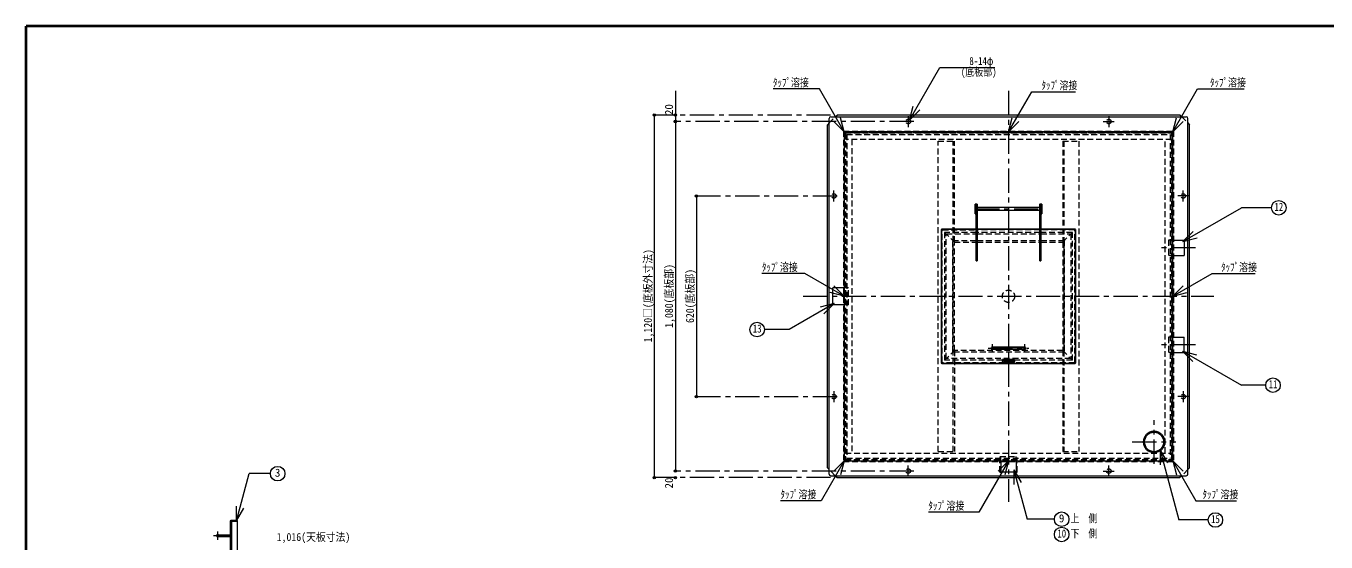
# Model space of a CAD drawing. Units: millimetres at full size, sheet at 1:15; details may follow other scales. Extents: x -3184 to 2891, y -2037 to 2178.
# Drawn here: x -3184 to 835, y 584 to 2178 of the extents above; entities that cross this region are included whole.
import ezdxf
from ezdxf.enums import TextEntityAlignment as Align

# ---------------------------------------------------------------- set-up
doc = ezdxf.new("R2010")
doc.units = ezdxf.units.MM
doc.header["$LTSCALE"] = 15
doc.header["$PDMODE"] = 32
doc.header["$PDSIZE"] = 7.5
doc.linetypes.add('CHAIN1', pattern=[8, 5, -1, 1, -1])
doc.linetypes.add('DASHED1', pattern=[1.8, 1.2, -0.6])
doc.layers.add('0-0', color=7, linetype='Continuous', lineweight=18)
doc.styles.add('ＭＳ ゴシック', font='')
doc.styles.get('ＭＳ ゴシック').set_extended_font_data('MS Gothic')

msp = doc.modelspace()

# ---------------------------------------------------------------- linework, layer by layer
at = {"layer": '0-0', "color": 1, "lineweight": 40}
for p in [(-3184.2, -2037.13), (2890.8, 2177.87)]:
    msp.add_line(p, (-3184.2, 2177.87), dxfattribs=at)
at = {"layer": '0-0'}
for p, q in [((-453.06, 1887.1), (-358.96, 2050.09)), ((-358.96, 2050.09), (-188.8, 2050.09)), ((361.3, 1850.87), (437.88, 1983.52)), ((437.88, 1983.52), (581.39, 1983.52)), ((-453.06, 1887.1), (-441.41, 1930.57)), ((-654.7, 1850.87), (-666.35, 1894.34)), ((-453.06, 1887.1), (-421.24, 1918.92)), ((-146.7, 1850.87), (-135.06, 1894.34)), ((361.3, 1850.87), (372.94, 1894.34)), ((-654.7, 1850.87), (-686.52, 1882.69)), ((-146.7, 1850.87), (-114.88, 1882.69)), ((361.3, 1850.87), (393.12, 1882.69)), ((361.3, 834.87), (361.3, 1850.87)), ((-49.7, 1617.37), (-243.7, 1617.37)), ((-49.7, 1608.37), (-243.7, 1608.37)), ((392.69, 1511.69), (573.83, 1616.27)), ((666.2, 1616.27), (573.83, 1616.27)), ((392.69, 1511.69), (424.51, 1543.51)), ((361.3, 1516.37), (396.3, 1516.37)), ((392.69, 1511.69), (436.15, 1523.34)), ((396.3, 1516.37), (396.3, 1469.37)), ((361.3, 1469.37), (396.3, 1469.37)), ((-775.98, 1412.89), (-909.04, 1412.89)), ((-654.7, 1342.87), (-775.98, 1412.89)), ((-654.7, 1369.37), (-689.7, 1369.37)), ((-689.7, 1316.37), (-689.7, 1369.37)), ((-654.7, 1342.87), (-686.52, 1374.69)), ((361.3, 1342.87), (393.12, 1374.69)), ((-654.7, 1342.87), (-698.17, 1354.52)), ((361.3, 1342.87), (404.76, 1354.52)), ((-685.46, 1320.93), (-728.92, 1309.29)), ((-685.46, 1320.93), (-717.28, 1289.11)), ((-654.7, 1316.37), (-689.7, 1316.37)), ((361.3, 1216.37), (396.3, 1216.37)), ((396.3, 1169.37), (396.3, 1216.37)), ((361.3, 1169.37), (396.3, 1169.37)), ((391.47, 1173.2), (423.29, 1141.38)), ((391.47, 1173.2), (573.24, 1068.26)), ((391.47, 1173.2), (434.94, 1161.56)), ((-161.7, 1148.62), (-131.7, 1148.62)), ((-161.7, 1139.12), (-131.7, 1139.12)), ((648.33, 1068.26), (573.24, 1068.26)), ((322.17, 867.67), (322.17, 822.67)), ((322.17, 867.67), (344.67, 828.7)), ((322.17, 867.67), (380.01, 651.78)), ((-654.7, 834.87), (-686.52, 803.05)), ((-654.7, 834.87), (-666.35, 791.4)), ((-654.7, 834.87), (361.3, 834.87)), ((-146.7, 834.87), (-238.45, 675.96)), ((-146.7, 834.87), (-178.52, 803.05)), ((-170.2, 834.87), (-170.2, 799.87)), ((-146.7, 834.87), (-158.35, 791.4)), ((-130.46, 806.88), (-107.96, 767.91)), ((-130.46, 806.88), (-130.46, 761.88)), ((-130.46, 806.88), (-89.5, 654)), ((-123.2, 834.87), (-123.2, 799.87)), ((361.3, 834.87), (372.94, 791.4)), ((361.3, 834.87), (432.82, 710.99)), ((361.3, 834.87), (393.12, 803.05)), ((-2533.68, 649.42), (-2494.7, 794.9)), ((-2428.66, 794.9), (-2494.7, 794.9)), ((-123.2, 799.87), (-170.2, 799.87)), ((-2533.68, 649.42), (-2533.68, 694.42)), ((-2533.68, 649.42), (-2511.18, 688.39)), ((432.82, 710.99), (558.12, 710.99)), ((-2551.7, 637.12), (-2551.7, 646.62)), ((-2549.4, 646.62), (-2549.4, 637.12)), ((-238.45, 675.96), (-394.25, 675.96)), ((-4.99, 654), (-89.5, 654)), ((470.29, 651.78), (380.01, 651.78)), ((-2591.7, 606.37), (-2551.7, 606.37)), ((-2591.7, 600.37), (-2551.7, 600.37))]:
    msp.add_line(p, q, dxfattribs=at)
at = {"layer": '0-0', "color": 4, "lineweight": 9}
for p, q in [((-1176.7, 1977.87), (-1176.7, 802.87)), ((-1241.7, 1902.87), (-1241.7, 782.87)), ((-701.2, 793.37), (-701.2, 1892.37)), ((-696.2, 1897.37), (402.8, 1897.37)), ((-682.2, 1897.37), (-676.7, 1902.87)), ((383.3, 1902.87), (-676.7, 1902.87)), ((388.8, 1897.37), (383.3, 1902.87)), ((407.8, 793.37), (407.8, 1892.37)), ((-701.2, 1878.37), (-706.7, 1872.87)), ((-706.7, 812.87), (-706.7, 1872.87)), ((407.8, 1878.37), (413.3, 1872.87)), ((413.3, 812.87), (413.3, 1872.87)), ((-1111.7, 1652.87), (-1111.7, 1032.87)), ((-161.7, 1145.37), (-166.21, 1145.37)), ((-127.19, 1145.37), (-131.7, 1145.37)), ((-701.2, 807.37), (-706.7, 812.87)), ((407.8, 807.37), (413.3, 812.87)), ((-696.2, 788.37), (402.8, 788.37)), ((-682.2, 788.37), (-676.7, 782.87)), ((-676.7, 782.87), (383.3, 782.87)), ((388.8, 788.37), (383.3, 782.87)), ((-2531.7, 648.07), (-2531.7, 237.67))]:
    msp.add_line(p, q, dxfattribs=at)
at = {"layer": '0-0', "color": 4, "linetype": 'CHAIN1', "lineweight": 9}
for p, q in [((-146.7, 1977.87), (-146.7, 707.87)), ((-696.7, 1902.87), (-1241.7, 1902.87)), ((-456.7, 1899.87), (-456.7, 1865.87)), ((163.3, 1899.87), (163.3, 1865.87)), ((-439.7, 1882.87), (-1176.7, 1882.87)), ((146.3, 1882.87), (180.3, 1882.87)), ((-1111.7, 1652.87), (-669.7, 1652.87)), ((-686.7, 1635.87), (-686.7, 1669.87)), ((410.3, 1652.87), (376.3, 1652.87)), ((393.3, 1635.87), (393.3, 1669.87)), ((-249.7, 1612.87), (-43.7, 1612.87)), ((431.3, 1492.87), (313.3, 1492.87)), ((-781.7, 1342.87), (488.3, 1342.87)), ((-209.7, 1182.37), (-83.7, 1182.37)), ((-196.7, 1169.37), (-196.7, 1195.37)), ((-96.7, 1169.37), (-96.7, 1195.37)), ((431.3, 1192.87), (313.3, 1192.87)), ((-686.7, 1049.87), (-686.7, 1015.87)), ((393.3, 1049.87), (393.3, 1015.87)), ((-1111.7, 1032.87), (-669.7, 1032.87)), ((410.3, 1032.87), (376.3, 1032.87)), ((303.3, 825.37), (303.3, 960.37)), ((235.8, 892.87), (370.8, 892.87)), ((-456.7, 785.87), (-456.7, 819.87)), ((163.3, 785.87), (163.3, 819.87)), ((-696.7, 782.87), (-1241.7, 782.87)), ((-439.7, 802.87), (-1176.7, 802.87)), ((146.3, 802.87), (180.3, 802.87)), ((-2604.7, 603.37), (-2551.7, 603.37)), ((-2591.7, 616.37), (-2591.7, 590.37))]:
    msp.add_line(p, q, dxfattribs=at)
at = {"layer": '0-0', "color": 4, "linetype": 'DASHED1', "lineweight": 9}
for p, q in [((-701.2, 1878.37), (-682.2, 1897.37)), ((388.8, 1897.37), (407.8, 1878.37)), ((-657.2, 1853.37), (-657.2, 832.37)), ((-657.2, 1853.37), (363.8, 1853.37)), ((363.8, 1853.37), (363.8, 832.37)), ((-651.5, 1847.67), (-651.5, 838.07)), ((358.1, 1847.67), (-651.5, 1847.67)), ((-651.2, 1847.37), (-651.2, 838.37)), ((-651.2, 1847.37), (357.8, 1847.37)), ((357.8, 1827.37), (-651.2, 1827.37)), ((-646.7, 1842.87), (-646.7, 842.87)), ((-646.7, 1842.87), (353.3, 1842.87)), ((-631.2, 1827.37), (-631.2, 858.37)), ((-364.2, 1822.37), (-314.2, 1822.37)), ((-364.2, 863.37), (-364.2, 1822.37)), ((-318.2, 863.37), (-318.2, 1822.37)), ((-314.2, 1510.37), (-314.2, 1822.37)), ((20.8, 1822.37), (70.8, 1822.37)), ((20.8, 1822.37), (20.8, 1510.37)), ((24.8, 1822.37), (24.8, 863.37)), ((70.8, 1822.37), (70.8, 863.37)), ((337.8, 858.37), (337.8, 1827.37)), ((353.3, 1842.87), (353.3, 842.87)), ((357.8, 1847.37), (357.8, 838.37)), ((358.1, 838.07), (358.1, 1847.67)), ((-249.7, 1617.37), (-243.7, 1617.37)), ((-249.7, 1608.37), (-243.7, 1608.37)), ((-49.7, 1617.37), (-43.7, 1617.37)), ((-49.7, 1608.37), (-43.7, 1608.37)), ((348.3, 1516.37), (348.3, 1469.37)), ((361.3, 1516.37), (348.3, 1516.37)), ((361.3, 1469.37), (348.3, 1469.37)), ((-641.7, 1369.37), (-654.7, 1369.37)), ((-641.7, 1316.37), (-641.7, 1369.37)), ((-641.7, 1316.37), (-654.7, 1316.37)), ((-314.2, 1175.37), (-314.2, 863.37)), ((361.3, 1169.37), (348.3, 1169.37)), ((-651.2, 858.37), (357.8, 858.37)), ((-364.2, 863.37), (-314.2, 863.37)), ((-173.2, 799.87), (-173.2, 847.87)), ((-173.2, 847.87), (-120.2, 847.87)), ((-170.2, 834.87), (-170.2, 847.87)), ((-123.2, 834.87), (-123.2, 847.87)), ((-120.2, 799.87), (-120.2, 847.87)), ((-682.2, 788.37), (-701.2, 807.37)), ((-657.2, 832.37), (363.8, 832.37)), ((-651.5, 838.07), (358.1, 838.07)), ((-651.2, 838.37), (357.8, 838.37)), ((-646.7, 842.87), (353.3, 842.87)), ((407.8, 807.37), (388.8, 788.37)), ((-173.2, 799.87), (-170.2, 799.87)), ((-123.2, 799.87), (-120.2, 799.87))]:
    msp.add_line(p, q, dxfattribs=at)
at = {"layer": '0-0', "color": 5, "lineweight": 25}
for p, q in [((-249.7, 1597.87), (-249.7, 1627.87)), ((-243.7, 1627.87), (-249.7, 1627.87)), ((-246.7, 1452.87), (-246.7, 1627.87)), ((-243.7, 1452.87), (-243.7, 1627.87)), ((-46.7, 1452.87), (-46.7, 1627.87)), ((-43.7, 1597.87), (-43.7, 1627.87)), ((-246.7, 1597.87), (-249.7, 1597.87)), ((-46.7, 1597.87), (-43.7, 1597.87)), ((-354.2, 1548.07), (-354.2, 1137.67)), ((-351.9, 1550.37), (-246.7, 1550.37)), ((-243.5, 1550.37), (-49.9, 1550.37)), ((58.5, 1550.37), (-46.7, 1550.37)), ((60.8, 1548.07), (60.8, 1137.67)), ((-243.7, 1492.87), (-246.7, 1492.87)), ((-49.7, 1492.87), (-46.7, 1492.87)), ((-246.7, 1452.87), (-243.7, 1452.87)), ((-49.7, 1452.87), (-46.7, 1452.87)), ((-196.7, 1185.37), (-96.7, 1185.37)), ((-196.7, 1179.37), (-96.7, 1179.37)), ((58.5, 1135.37), (-351.9, 1135.37)), ((-161.7, 1145.37), (-131.7, 1145.37)), ((-161.7, 1142.37), (-161.7, 1145.37)), ((-161.7, 1142.37), (-131.7, 1142.37)), ((-131.7, 1142.37), (-131.7, 1145.37)), ((-2551.7, 646.62), (-2551.7, 648.07)), ((-2551.7, 646.62), (-2549.4, 646.62)), ((-2549.4, 650.37), (-2531.7, 650.37)), ((-2549.4, 646.92), (-2549.4, 646.62)), ((-2551.7, 637.12), (-2549.4, 637.12)), ((-2551.7, 237.67), (-2551.7, 637.12)), ((-2549.4, 637.12), (-2549.4, 238.82))]:
    msp.add_line(p, q, dxfattribs=at)
at = {"layer": '0-0', "linetype": 'DASHED1'}
for p, q in [((-351.9, 1138.82), (-351.9, 1546.92)), ((-350.75, 1548.07), (-246.7, 1548.07)), ((-344.2, 1540.37), (-314.2, 1510.37)), ((-246.7, 1540.37), (-344.2, 1540.37)), ((-344.2, 1540.37), (-344.2, 1145.37)), ((-339.2, 1150.37), (-339.2, 1535.37)), ((-339.2, 1535.37), (-246.7, 1535.37)), ((-49.9, 1548.07), (-243.5, 1548.07)), ((-49.9, 1540.37), (-243.5, 1540.37)), ((-243.5, 1535.37), (-49.9, 1535.37)), ((57.35, 1548.07), (-46.7, 1548.07)), ((50.8, 1540.37), (-46.7, 1540.37)), ((-46.7, 1535.37), (45.8, 1535.37)), ((20.8, 1510.37), (50.8, 1540.37)), ((45.8, 1535.37), (45.8, 1150.37)), ((50.8, 1145.37), (50.8, 1540.37)), ((58.5, 1138.82), (58.5, 1546.92)), ((-319.2, 1170.37), (-319.2, 1515.37)), ((-319.2, 1515.37), (-246.7, 1515.37)), ((-314.2, 1510.37), (-246.7, 1510.37)), ((-314.2, 1175.37), (-314.2, 1510.37)), ((-243.5, 1515.37), (-49.9, 1515.37)), ((-243.5, 1510.37), (-49.9, 1510.37)), ((-46.7, 1515.37), (25.8, 1515.37)), ((-46.7, 1510.37), (20.8, 1510.37)), ((20.8, 1510.37), (20.8, 1175.37)), ((25.8, 1515.37), (25.8, 1170.37)), ((-344.2, 1145.37), (-314.2, 1175.37)), ((25.8, 1170.37), (-319.2, 1170.37)), ((20.8, 1175.37), (-314.2, 1175.37)), ((20.8, 1175.37), (50.8, 1145.37)), ((57.35, 1137.67), (-350.75, 1137.67)), ((-166.21, 1145.37), (-344.2, 1145.37)), ((45.8, 1150.37), (-339.2, 1150.37)), ((-152.7, 1145.37), (-152.7, 1142.37)), ((-140.7, 1145.37), (-140.7, 1142.37)), ((50.8, 1145.37), (-127.19, 1145.37))]:
    msp.add_line(p, q, dxfattribs=at)
at = {"layer": '0-0'}
for points in [[(-654.7, 1850.87), (-731.29, 1983.52), (-874.8, 1983.52)], [(-146.7, 1850.87), (-75.11, 1974.88), (60.46, 1974.88)], [(361.3, 1850.87), (-654.7, 1850.87), (-654.7, 834.87)], [(361.3, 1342.87), (482.58, 1412.89), (615.64, 1412.89)], [(-685.46, 1320.93), (-825.33, 1240.18), (-901.49, 1240.18)], [(-654.7, 834.87), (-726.22, 710.99), (-851.52, 710.99)]]:
    msp.add_lwpolyline(points, dxfattribs=at)
at = {"layer": '0-0', "color": 5, "lineweight": 25}
for points in [[(-49.7, 1452.87), (-49.7, 1627.87), (-43.7, 1627.87)], [(-2548.25, 648.07), (-2531.7, 648.07), (-2531.7, 650.37)]]:
    msp.add_lwpolyline(points, dxfattribs=at)
at = {"layer": '0-0', "color": 4, "linetype": 'DASHED1', "lineweight": 9}
for points in [[(361.3, 1216.37), (348.3, 1216.37), (348.3, 1169.37)], [(20.8, 1175.37), (20.8, 863.37), (70.8, 863.37)]]:
    msp.add_lwpolyline(points, dxfattribs=at)
for centre, radius in [((-456.7, 1882.87), 7), ((163.3, 1882.87), 7), ((-686.7, 1652.87), 7), ((393.3, 1652.87), 7), ((-146.7, 1342.87), 19), ((-686.7, 1032.87), 7), ((393.3, 1032.87), 7), ((-456.7, 802.87), 7), ((163.3, 802.87), 7)]:
    msp.add_circle(centre, radius, dxfattribs=at)
at = {"layer": '0-0'}
for centre in [(688.7, 1616.27), (-923.99, 1240.18), (670.83, 1068.26), (-2406.16, 794.9), (17.51, 654), (492.79, 651.78), (17.51, 607)]:
    msp.add_circle(centre, 22.5, dxfattribs=at)
at = {"layer": '0-0', "color": 5, "lineweight": 25}
for centre, radius in [((303.3, 892.87), 32.5), ((303.3, 892.87), 30.25), ((-2591.7, 603.37), 3)]:
    msp.add_circle(centre, radius, dxfattribs=at)
at = {"layer": '0-0', "color": 4, "lineweight": 9}
for centre, start, end in [((-696.2, 1892.37), 90, 180), ((402.8, 1892.37), 0, 90), ((-696.2, 793.37), 180, 270), ((402.8, 793.37), 270, 0)]:
    msp.add_arc(centre, 5, start, end, dxfattribs=at)
at = {"layer": '0-0', "color": 5, "lineweight": 25}
for centre, radius, start, end in [((-351.9, 1548.07), 2.3, 90, 180), ((58.5, 1548.07), 2.3, 0, 90), ((-196.7, 1182.37), 3, 90, 270), ((-96.7, 1182.37), 3, 270, 90), ((-351.9, 1137.67), 2.3, 180, 270), ((58.5, 1137.67), 2.3, 270, 0), ((-2549.4, 648.07), 2.3, 90, 180), ((-2548.25, 646.92), 1.15, 90, 180)]:
    msp.add_arc(centre, radius, start, end, dxfattribs=at)
at = {"layer": '0-0', "linetype": 'DASHED1'}
for centre, radius, start, end in [((-350.75, 1546.92), 1.15, 90, 180), ((57.35, 1546.92), 1.15, 0, 90), ((-196.7, 1182.37), 3, 270, 90), ((-96.7, 1182.37), 3, 90, 270), ((-350.75, 1138.82), 1.15, 180, 270), ((57.35, 1138.82), 1.15, 270, 0)]:
    msp.add_arc(centre, radius, start, end, dxfattribs=at)
at = {"layer": '0-0'}
for centre, start, end in [((-161.7, 1143.87), 90, 270), ((-131.7, 1143.87), 270, 90)]:
    msp.add_arc(centre, 4.75, start, end, dxfattribs=at)
at = {"layer": '0-0', "color": 1}
for p in [(-1241.7, 1902.87), (-1176.7, 1902.87), (-1176.7, 1882.87), (-1111.7, 1652.87), (-1111.7, 1032.87), (-1176.7, 802.87), (-1241.7, 782.87), (-1176.7, 782.87)]:
    msp.add_point(p, dxfattribs=at)

# ---------------------------------------------------------------- texts
at = {"layer": '0-0', "style": 'ＭＳ ゴシック'}
for s, width, p in [('(底板部)', 0.8, (-293.8, 2016.34)), ('8-14φ', 0.8, (-267.55, 2050.09)), ('ﾀｯﾌﾟ溶接', 0.8, (-874.8, 1983.52)), ('ﾀｯﾌﾟ溶接', 0.8, (-44.54, 1974.88)), ('ﾀｯﾌﾟ溶接', 0.8, (476.39, 1983.52)), ('12', 0.8, (675.57, 1599.4)), ('ﾀｯﾌﾟ溶接', 0.8, (-909.04, 1412.89)), ('ﾀｯﾌﾟ溶接', 0.8, (510.64, 1412.89)), ('13', 0.8, (-937.11, 1223.31)), ('11', 0.8, (657.7, 1051.38)), ('ﾀｯﾌﾟ溶接', 0.8, (-851.52, 710.99)), ('ﾀｯﾌﾟ溶接', 0.8, (453.12, 710.99)), ('ﾀｯﾌﾟ溶接', 0.8, (-394.25, 675.96)), ('上\u3000側', 0.8, (45.01, 637.12)), ('15', 0.8, (479.67, 634.91)), ('1,016(天板寸法)', 0.9, (-2409.2, 579.37)), ('10', 0.8, (4.38, 590.12)), ('下\u3000側', 0.8, (45.01, 590.12))]:
    msp.add_text(s, height=24.74, dxfattribs=dict(at, width=width)).set_placement(p, align=Align.BOTTOM_LEFT)
for p in [(-1176.7, 1902.87), (-1176.7, 749.12)]:
    msp.add_text('20', height=24.74, rotation=90, dxfattribs=at).set_placement(p, align=Align.BOTTOM_LEFT)
at = {"layer": '0-0', "style": 'ＭＳ ゴシック', "width": 0.9}
for s, p in [('1,120□(底板外寸法)', (-1241.7, 1200.37)), ('1,080(底板部)', (-1176.7, 1245.37)), ('620(底板部)', (-1111.7, 1260.37))]:
    msp.add_text(s, height=24.74, rotation=90, dxfattribs=at).set_placement(p, align=Align.BOTTOM_LEFT)
at = {"layer": '0-0', "style": 'ＭＳ ゴシック'}
for s, p in [('3', (-2414.6, 778.03)), ('9', (9.07, 637.12))]:
    msp.add_text(s, height=24.74, dxfattribs=at).set_placement(p, align=Align.BOTTOM_LEFT)

doc.saveas('drawing.dxf')
